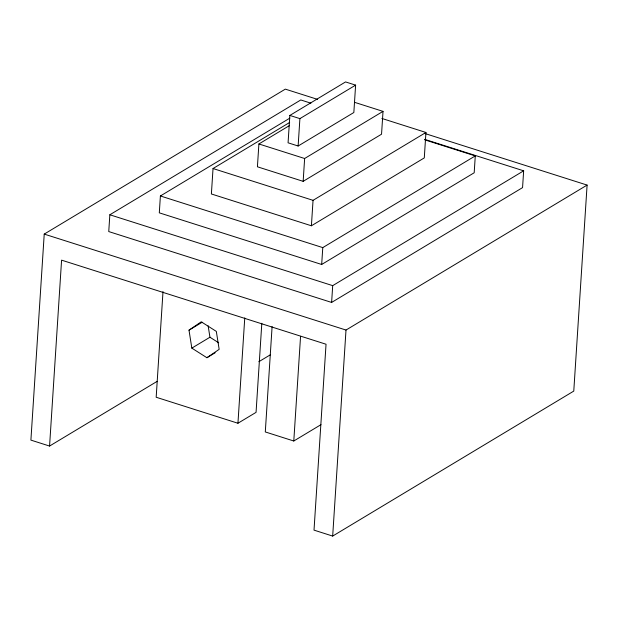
<?xml version="1.0" encoding="UTF-8"?>
<svg xmlns="http://www.w3.org/2000/svg" width="618" height="618" viewBox="0 0 618 618"><rect width="100%" height="100%" fill="white"/><g stroke="black" fill="none" stroke-linecap="round" stroke-linejoin="round"><path stroke-width="0.93" d="M317.528 99.367L285.323 89.131L44.226 234.098L30.9 440.116L49.564 446.049L157.088 381.391M49.564 446.049L61.584 260.147L326.041 344.234L314.014 530.136L332.677 536.069L573.774 391.094L587.1 185.083L425.169 133.596M310.877 103.175L300.788 99.962L109.842 214.778L108.753 231.572L331.619 302.434L522.565 187.617L523.655 170.823L424.605 139.336M289.819 118.154L160.394 195.976L159.305 212.839L321.677 264.473L474.191 172.77L475.281 155.906L424.829 139.861M163.005 291.611L156.176 397.25L237.945 423.245L256.061 412.36L261.816 323.276M289.657 122.457L213.032 168.536L211.387 193.975L311.402 225.779L424.288 157.907L425.933 132.461L381.885 118.455M237.945 423.245L244.759 317.884M289.425 125.601L258.896 143.963L257.42 166.79L303.16 181.337L381.545 134.199L383.021 111.371L354.662 102.356M272.105 326.582L265.292 431.943L293.789 441.005L320.989 424.651M289.85 115.435L288.073 142.812L298.131 146.01L353.844 112.515L355.613 85.129L345.555 81.931L289.85 115.435L299.9 118.625L355.613 85.129M298.131 146.01L299.9 118.625M303.16 181.337L304.635 158.502L383.021 111.371M293.789 441.005L300.564 336.323M311.402 225.779L313.048 200.332L425.933 132.461M321.677 264.473L322.774 247.609L475.281 155.906M331.619 302.434L332.7 285.64L523.655 170.823M332.677 536.069L346.003 330.051L587.1 185.083M189 330.166L201.244 321.808L216.323 331.402L219.158 349.355L206.914 357.722L191.827 348.127L189 330.166L202.171 322.248M191.827 348.127L209.942 337.235L218.672 342.789M206.914 357.722L215.141 352.77M258.865 361.7L270.414 354.763M258.896 143.963L304.635 158.502M213.032 168.536L313.048 200.332M160.394 195.976L322.774 247.609M109.842 214.778L332.7 285.64M44.226 234.098L346.003 330.051M208.142 325.802L209.942 337.235"/></g></svg>
